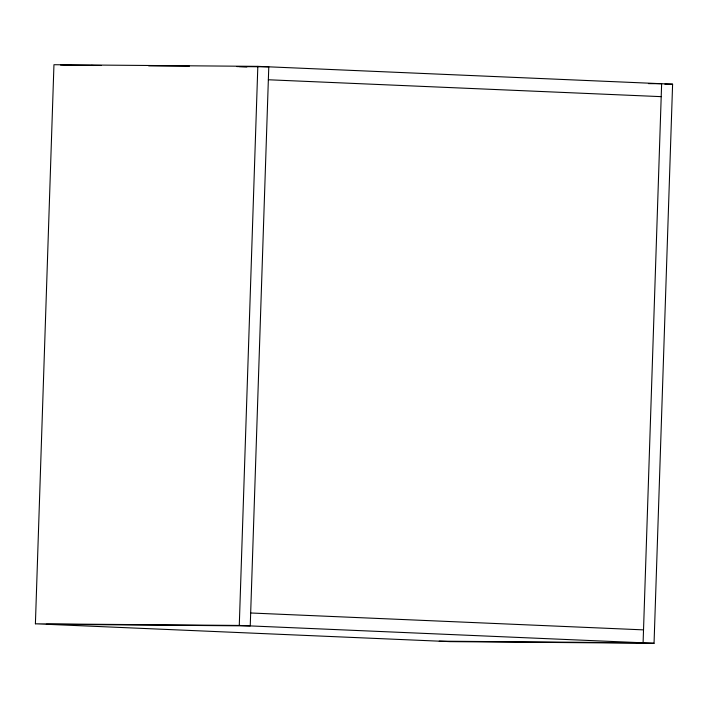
<?xml version="1.0" encoding="UTF-8"?>
<svg xmlns="http://www.w3.org/2000/svg" width="708" height="708" viewBox="0 0 708 708"><rect width="100%" height="100%" fill="white"/><g stroke="black" fill="none" stroke-linecap="round" stroke-linejoin="round"><path stroke-width="1.06" d="M35.4 623.801L53.95 64.72L257.827 66.357L672.6 84.199L654.05 643.28L450.173 641.643L35.4 623.801L239.277 625.438L654.05 643.28M239.277 625.438L257.827 66.357M64.906 65.198L101.279 65.49M148.662 65.871L189.443 66.198M236.826 66.579L268.783 66.835L250.243 625.907L46.365 624.27M648.413 83.624L661.635 83.73L643.094 642.802L439.217 641.165M664.883 84.137L672.6 84.199M239.136 66.596L246.853 66.924M91.226 65.41L93.438 65.499M60.525 65.003L71.526 65.481M268.359 79.765L661.21 96.651M250.667 612.986L643.519 629.872"/></g></svg>
